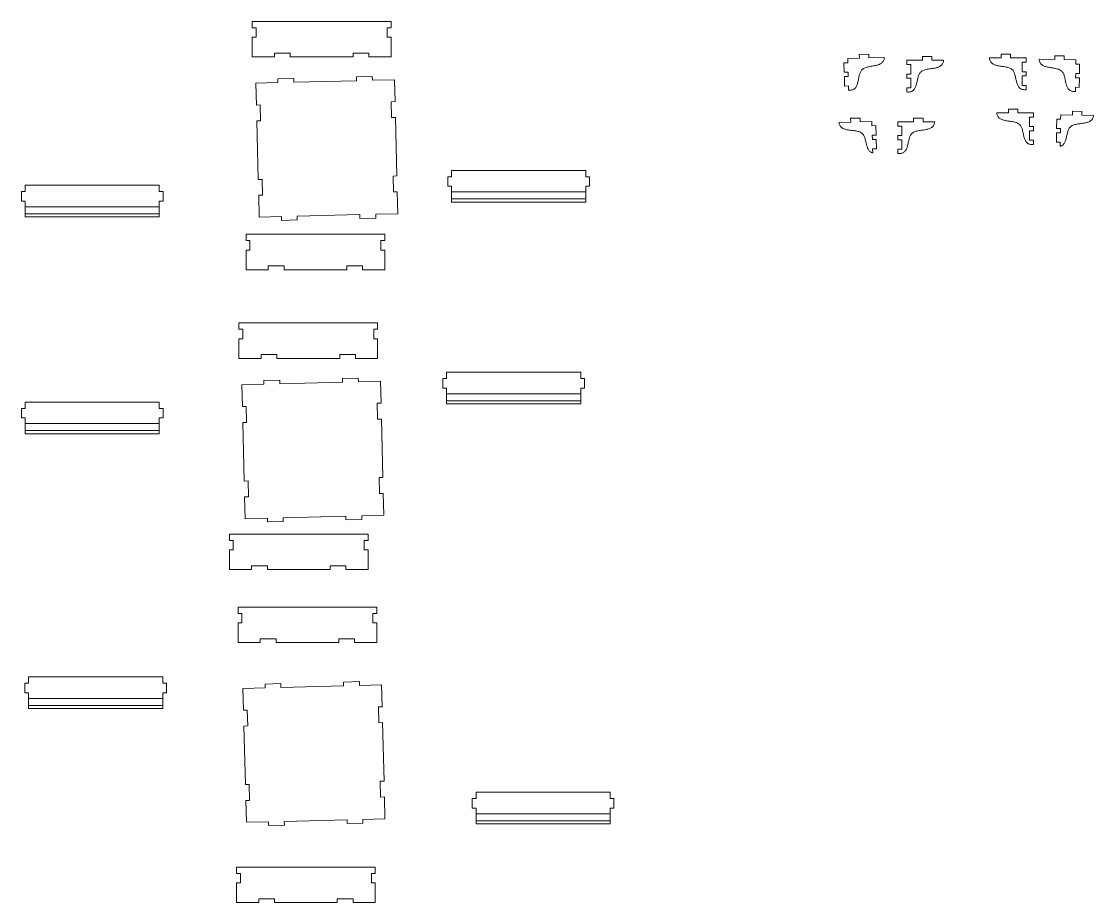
# Model space of a CAD drawing. Header units: millimetres. Extents: x -2066 to 5505, y -2840 to 3131.
# Drawn here: x -2066 to 1317, y -2840 to -58 of the extents above; entities that cross this region are included whole.
import ezdxf

# ---------------------------------------------------------------- set-up
doc = ezdxf.new("R2010")
doc.units = ezdxf.units.MM

msp = doc.modelspace()

# ---------------------------------------------------------------- linework, layer by layer
at = {"color": 7, "linetype": 'Continuous', "lineweight": 15}
for p, q in [((-1337.743, -77.731), (-1337.743, -57.731)), ((-1337.743, -57.731), (-900.143, -57.731)), ((-900.143, -57.731), (-900.143, -77.731)), ((-1325.743, -77.731), (-1337.743, -77.731)), ((-1325.743, -107.731), (-1325.743, -77.731)), ((-912.143, -77.731), (-900.143, -77.731)), ((-912.143, -77.731), (-912.143, -107.731)), ((-1337.743, -169.831), (-1337.743, -107.731)), ((-1325.743, -107.731), (-1337.743, -107.731)), ((-912.143, -107.731), (-900.143, -107.731)), ((-900.143, -107.731), (-900.143, -169.831)), ((-1217.873, -157.831), (-1267.873, -157.831)), ((-1267.873, -157.831), (-1267.873, -169.831)), ((-1217.873, -157.831), (-1217.873, -169.831)), ((-970.013, -157.831), (-1020.013, -157.831)), ((-1020.013, -157.831), (-1020.013, -169.831)), ((-970.013, -157.831), (-970.013, -169.831)), ((577.299, -161.715), (607.287, -160.854)), ((577.643, -173.71), (577.299, -161.715)), ((607.631, -172.849), (607.287, -160.854)), ((776.584, -180.534), (776.584, -168.534)), ((776.584, -168.534), (806.584, -168.534)), ((806.584, -180.534), (806.584, -168.534)), ((1024.898, -173.185), (1024.898, -161.185)), ((1024.898, -161.185), (1054.898, -161.185)), ((1054.898, -173.185), (1054.898, -161.185)), ((1193.983, -177.919), (1194.173, -165.92)), ((1194.173, -165.92), (1224.169, -166.395)), ((1223.979, -178.393), (1224.169, -166.395)), ((-1267.873, -169.831), (-1337.743, -169.831)), ((-1020.013, -169.831), (-1217.873, -169.831)), ((-900.143, -169.831), (-970.013, -169.831)), ((529.157, -188.441), (541.152, -188.097)), ((530.017, -218.429), (529.157, -188.441)), ((540.769, -174.769), (577.643, -173.71)), ((541.152, -188.097), (540.769, -174.769)), ((607.631, -172.849), (656.501, -171.446)), ((727.695, -180.534), (727.695, -193.867)), ((776.584, -180.534), (727.695, -180.534)), ((739.695, -193.867), (727.695, -193.867)), ((739.695, -223.867), (739.695, -193.867)), ((843.474, -180.534), (806.584, -180.534)), ((1024.898, -173.185), (988.009, -173.185)), ((1103.788, -173.185), (1054.898, -173.185)), ((1091.788, -186.519), (1103.788, -186.519)), ((1091.788, -186.519), (1091.788, -216.519)), ((1103.788, -186.519), (1103.788, -173.185)), ((1145.099, -177.145), (1193.983, -177.919)), ((1223.979, -178.393), (1260.864, -178.977)), ((1260.864, -178.977), (1260.653, -192.309)), ((1260.653, -192.309), (1272.651, -192.499)), ((1272.651, -192.499), (1272.176, -222.495)), ((-1009.262, -232.821), (-959.277, -231.565)), ((-1008.96, -244.817), (-1009.262, -232.821)), ((-959.277, -231.565), (-958.976, -243.562)), ((542.012, -218.084), (530.017, -218.429)), ((530.4, -231.757), (542.395, -231.412)), ((531.261, -261.744), (530.4, -231.757)), ((542.395, -231.412), (542.012, -218.084)), ((739.695, -223.867), (727.695, -223.867)), ((727.695, -223.867), (727.695, -237.2)), ((1091.788, -216.519), (1103.788, -216.519)), ((1091.788, -229.852), (1103.788, -229.852)), ((1091.788, -229.852), (1091.788, -259.852)), ((1103.788, -229.852), (1103.788, -216.519)), ((1260.178, -222.305), (1259.967, -235.637)), ((1259.967, -235.637), (1271.965, -235.827)), ((1272.176, -222.495), (1260.178, -222.305)), ((1271.965, -235.827), (1271.49, -265.823)), ((-1256.742, -251.042), (-1326.59, -252.797)), ((-1324.855, -321.868), (-1326.59, -252.797)), ((-1257.044, -239.046), (-1207.059, -237.79)), ((-1256.742, -251.042), (-1257.044, -239.046)), ((-1207.059, -237.79), (-1206.758, -249.786)), ((-1008.96, -244.817), (-1206.758, -249.786)), ((-889.128, -241.807), (-958.976, -243.562)), ((-887.393, -310.878), (-889.128, -241.807)), ((543.256, -261.4), (531.261, -261.744)), ((543.639, -274.728), (543.256, -261.4)), ((739.695, -237.2), (727.695, -237.2)), ((727.695, -267.2), (727.695, -280.534)), ((739.695, -267.2), (727.695, -267.2)), ((739.695, -267.2), (739.695, -237.2)), ((1091.788, -259.852), (1103.788, -259.852)), ((1103.788, -273.185), (1103.788, -259.852)), ((1259.492, -265.633), (1259.281, -278.965)), ((1271.49, -265.823), (1259.492, -265.633)), ((-1324.855, -321.868), (-1312.859, -321.566)), ((-1312.859, -321.566), (-1311.603, -371.551)), ((-899.389, -311.179), (-887.393, -310.878)), ((-898.133, -361.163), (-899.389, -311.179)), ((1048.078, -334.259), (1078.078, -334.259)), ((1048.078, -346.259), (1048.078, -334.259)), ((1078.078, -346.259), (1078.078, -334.259)), ((-1311.603, -371.551), (-1323.599, -371.852)), ((-1318.958, -556.608), (-1323.599, -371.852)), ((-886.137, -360.862), (-898.133, -361.163)), ((-881.496, -545.618), (-886.137, -360.862)), ((549.938, -363.5), (579.926, -362.683)), ((550.264, -375.495), (549.938, -363.5)), ((580.253, -374.679), (579.926, -362.683)), ((748.434, -362.67), (778.434, -362.67)), ((748.434, -374.67), (748.434, -362.67)), ((778.434, -374.67), (778.434, -362.67)), ((1011.188, -346.259), (1048.078, -346.259)), ((1078.078, -346.259), (1126.968, -346.259)), ((1114.968, -359.593), (1114.968, -389.593)), ((1126.968, -359.593), (1114.968, -359.593)), ((1126.968, -346.259), (1126.968, -359.593)), ((1200.158, -395.934), (1200.618, -365.938)), ((1212.616, -366.121), (1200.618, -365.938)), ((1212.821, -352.79), (1212.616, -366.121)), ((1212.821, -352.79), (1249.706, -353.355)), ((1249.706, -353.355), (1249.89, -341.356)), ((1249.89, -341.356), (1279.886, -341.816)), ((1279.702, -353.814), (1279.886, -341.816)), ((1279.702, -353.814), (1316.588, -354.38)), ((513.388, -376.5), (550.264, -375.495)), ((580.253, -374.679), (617.129, -373.674)), ((617.129, -373.674), (617.492, -387.003)), ((617.492, -387.003), (629.488, -386.676)), ((629.488, -386.676), (630.304, -416.665)), ((699.544, -388.003), (699.544, -374.67)), ((699.544, -374.67), (748.434, -374.67)), ((711.544, -388.003), (699.544, -388.003)), ((711.544, -418.003), (711.544, -388.003)), ((778.434, -374.67), (815.323, -374.67)), ((1114.968, -389.593), (1126.968, -389.593)), ((1126.968, -402.926), (1114.968, -402.926)), ((1114.968, -402.926), (1114.968, -432.926)), ((1126.968, -389.593), (1126.968, -402.926)), ((1200.158, -395.934), (1212.157, -396.118)), ((1212.157, -396.118), (1211.952, -409.45)), ((630.304, -416.665), (618.309, -416.992)), ((618.309, -416.992), (618.672, -430.32)), ((618.672, -430.32), (630.667, -429.993)), ((630.667, -429.993), (631.484, -459.982)), ((699.544, -431.337), (699.544, -418.003)), ((699.544, -418.003), (711.544, -418.003)), ((711.544, -431.337), (699.544, -431.337)), ((711.544, -461.337), (711.544, -431.337)), ((1114.968, -432.926), (1126.968, -432.926)), ((1126.968, -432.926), (1126.968, -446.259)), ((1199.494, -439.262), (1199.954, -409.266)), ((1199.494, -439.262), (1211.493, -439.446)), ((1211.952, -409.45), (1199.954, -409.266)), ((1211.493, -439.446), (1211.301, -451.962)), ((631.484, -459.982), (619.489, -460.309)), ((619.489, -460.309), (619.829, -472.821)), ((699.544, -474.67), (699.544, -461.337)), ((699.544, -461.337), (711.544, -461.337)), ((-708.935, -547.945), (-708.935, -527.945)), ((-708.935, -527.945), (-285.935, -527.945)), ((-285.935, -547.945), (-285.935, -527.945)), ((-1318.958, -556.608), (-1306.962, -556.307)), ((-1306.962, -556.307), (-1305.706, -606.291)), ((-893.492, -545.92), (-881.496, -545.618)), ((-892.236, -595.904), (-893.492, -545.92)), ((-720.935, -547.945), (-720.935, -577.945)), ((-708.935, -547.945), (-720.935, -547.945)), ((-273.935, -547.945), (-285.935, -547.945)), ((-273.935, -577.945), (-273.935, -547.945)), ((-2066.223, -595.148), (-2066.223, -625.148)), ((-2054.223, -595.148), (-2066.223, -595.148)), ((-2054.223, -575.148), (-2054.223, -595.148)), ((-1631.223, -575.148), (-2054.223, -575.148)), ((-1631.223, -575.148), (-1631.223, -595.148)), ((-1619.223, -595.148), (-1631.223, -595.148)), ((-1619.223, -625.148), (-1619.223, -595.148)), ((-1305.706, -606.291), (-1317.702, -606.592)), ((-1315.967, -675.663), (-1317.702, -606.592)), ((-880.24, -595.602), (-892.236, -595.904)), ((-878.505, -664.673), (-880.24, -595.602)), ((-720.935, -577.945), (-708.935, -577.945)), ((-708.935, -595.945), (-708.935, -577.945)), ((-708.935, -595.945), (-285.935, -595.945)), ((-708.935, -617.945), (-708.935, -595.945)), ((-285.935, -577.945), (-273.935, -577.945)), ((-285.935, -595.945), (-285.935, -577.945)), ((-285.935, -617.945), (-285.935, -595.945)), ((-2066.223, -625.148), (-2054.223, -625.148)), ((-2054.223, -625.148), (-2054.223, -643.148)), ((-1631.223, -625.148), (-1619.223, -625.148)), ((-1631.223, -625.148), (-1631.223, -643.148)), ((-708.935, -617.945), (-285.935, -617.945)), ((-708.935, -627.945), (-708.935, -617.945)), ((-708.935, -627.945), (-285.935, -627.945)), ((-285.935, -627.945), (-285.935, -617.945)), ((-1631.223, -643.148), (-2054.223, -643.148)), ((-2054.223, -643.148), (-2054.223, -665.148)), ((-1631.223, -665.148), (-2054.223, -665.148)), ((-2054.223, -665.148), (-2054.223, -675.148)), ((-1631.223, -675.148), (-2054.223, -675.148)), ((-1631.223, -643.148), (-1631.223, -665.148)), ((-1631.223, -665.148), (-1631.223, -675.148)), ((-1246.119, -673.909), (-1315.967, -675.663)), ((-1245.818, -685.905), (-1246.119, -673.909)), ((-998.337, -667.684), (-1196.135, -672.653)), ((-1196.135, -672.653), (-1195.833, -684.649)), ((-998.036, -679.68), (-998.337, -667.684)), ((-878.505, -664.673), (-948.353, -666.428)), ((-948.353, -666.428), (-948.052, -678.424)), ((-1195.833, -684.649), (-1245.818, -685.905)), ((-948.052, -678.424), (-998.036, -679.68)), ((-919.78, -729.615), (-1357.38, -729.615)), ((-1357.38, -729.615), (-1357.38, -749.615)), ((-919.78, -749.615), (-919.78, -729.615)), ((-1345.38, -749.615), (-1357.38, -749.615)), ((-1345.38, -779.615), (-1345.38, -749.615)), ((-931.78, -749.615), (-919.78, -749.615)), ((-931.78, -749.615), (-931.78, -779.615)), ((-1357.38, -779.615), (-1357.38, -841.715)), ((-1345.38, -779.615), (-1357.38, -779.615)), ((-931.78, -779.615), (-919.78, -779.615)), ((-919.78, -841.715), (-919.78, -779.615)), ((-1357.38, -841.715), (-1287.51, -841.715)), ((-1287.51, -829.715), (-1287.51, -841.715)), ((-1237.51, -829.715), (-1287.51, -829.715)), ((-1237.51, -829.715), (-1237.51, -841.715)), ((-1237.51, -841.715), (-1039.65, -841.715)), ((-989.65, -829.715), (-1039.65, -829.715)), ((-1039.65, -829.715), (-1039.65, -841.715)), ((-989.65, -829.715), (-989.65, -841.715)), ((-989.65, -841.715), (-919.78, -841.715)), ((-1379.842, -1029.421), (-1379.842, -1009.421)), ((-1379.842, -1009.421), (-942.242, -1009.421)), ((-942.242, -1009.421), (-942.242, -1029.421)), ((-1367.842, -1029.421), (-1379.842, -1029.421)), ((-1367.842, -1059.421), (-1367.842, -1029.421)), ((-954.242, -1029.421), (-942.242, -1029.421)), ((-954.242, -1029.421), (-954.242, -1059.421)), ((-1379.842, -1121.521), (-1379.842, -1059.421)), ((-1367.842, -1059.421), (-1379.842, -1059.421)), ((-954.242, -1059.421), (-942.242, -1059.421)), ((-942.242, -1059.421), (-942.242, -1121.521)), ((-1259.972, -1109.521), (-1309.972, -1109.521)), ((-1309.972, -1109.521), (-1309.972, -1121.521)), ((-1259.972, -1109.521), (-1259.972, -1121.521)), ((-1012.112, -1109.521), (-1062.112, -1109.521)), ((-1062.112, -1109.521), (-1062.112, -1121.521)), ((-1012.112, -1109.521), (-1012.112, -1121.521)), ((-1309.972, -1121.521), (-1379.842, -1121.521)), ((-1062.112, -1121.521), (-1259.972, -1121.521)), ((-942.242, -1121.521), (-1012.112, -1121.521)), ((-1053.463, -1184.932), (-1003.478, -1183.676)), ((-1003.478, -1183.676), (-1003.177, -1195.673)), ((-724.67, -1185.186), (-724.67, -1165.186)), ((-724.67, -1165.186), (-301.67, -1165.186)), ((-301.67, -1185.186), (-301.67, -1165.186)), ((-1300.943, -1203.153), (-1370.791, -1204.908)), ((-1369.056, -1273.979), (-1370.791, -1204.908)), ((-1301.244, -1191.157), (-1251.26, -1189.901)), ((-1300.943, -1203.153), (-1301.244, -1191.157)), ((-1251.26, -1189.901), (-1250.959, -1201.897)), ((-1053.161, -1196.928), (-1250.959, -1201.897)), ((-1053.161, -1196.928), (-1053.463, -1184.932)), ((-933.329, -1193.918), (-1003.177, -1195.673)), ((-931.594, -1262.989), (-933.329, -1193.918)), ((-736.67, -1185.186), (-736.67, -1215.186)), ((-724.67, -1185.186), (-736.67, -1185.186)), ((-736.67, -1215.186), (-724.67, -1215.186)), ((-724.67, -1233.186), (-724.67, -1215.186)), ((-289.67, -1185.186), (-301.67, -1185.186)), ((-301.67, -1215.186), (-289.67, -1215.186)), ((-301.67, -1233.186), (-301.67, -1215.186)), ((-289.67, -1215.186), (-289.67, -1185.186)), ((-724.67, -1233.186), (-301.67, -1233.186)), ((-724.67, -1255.186), (-724.67, -1233.186)), ((-301.67, -1255.186), (-301.67, -1233.186)), ((-2066.223, -1279.593), (-2066.223, -1309.593)), ((-2054.223, -1279.593), (-2066.223, -1279.593)), ((-2054.223, -1259.593), (-2054.223, -1279.593)), ((-1631.223, -1259.593), (-2054.223, -1259.593)), ((-1631.223, -1259.593), (-1631.223, -1279.593)), ((-1619.223, -1279.593), (-1631.223, -1279.593)), ((-1619.223, -1309.593), (-1619.223, -1279.593)), ((-1369.056, -1273.979), (-1357.06, -1273.677)), ((-1357.06, -1273.677), (-1355.804, -1323.662)), ((-943.59, -1263.29), (-931.594, -1262.989)), ((-942.334, -1313.275), (-943.59, -1263.29)), ((-724.67, -1255.186), (-301.67, -1255.186)), ((-724.67, -1265.186), (-724.67, -1255.186)), ((-724.67, -1265.186), (-301.67, -1265.186)), ((-301.67, -1265.186), (-301.67, -1255.186)), ((-2066.223, -1309.593), (-2054.223, -1309.593)), ((-2054.223, -1309.593), (-2054.223, -1327.593)), ((-1631.223, -1309.593), (-1619.223, -1309.593)), ((-1631.223, -1309.593), (-1631.223, -1327.593)), ((-930.338, -1312.973), (-942.334, -1313.275)), ((-925.697, -1497.729), (-930.338, -1312.973)), ((-1631.223, -1327.593), (-2054.223, -1327.593)), ((-2054.223, -1327.593), (-2054.223, -1349.593)), ((-1631.223, -1349.593), (-2054.223, -1349.593)), ((-2054.223, -1349.593), (-2054.223, -1359.593)), ((-1631.223, -1327.593), (-1631.223, -1349.593)), ((-1631.223, -1349.593), (-1631.223, -1359.593)), ((-1355.804, -1323.662), (-1367.8, -1323.963)), ((-1363.159, -1508.719), (-1367.8, -1323.963)), ((-1631.223, -1359.593), (-2054.223, -1359.593)), ((-1363.159, -1508.719), (-1351.163, -1508.418)), ((-1351.163, -1508.418), (-1349.907, -1558.402)), ((-937.693, -1498.031), (-925.697, -1497.729)), ((-936.437, -1548.015), (-937.693, -1498.031)), ((-924.441, -1547.714), (-936.437, -1548.015)), ((-922.706, -1616.785), (-924.441, -1547.714)), ((-1349.907, -1558.402), (-1361.903, -1558.703)), ((-1360.168, -1627.774), (-1361.903, -1558.703)), ((-1042.538, -1619.795), (-1240.336, -1624.764)), ((-1042.237, -1631.791), (-1042.538, -1619.795)), ((-922.706, -1616.785), (-992.554, -1618.539)), ((-992.554, -1618.539), (-992.252, -1630.536)), ((-1290.32, -1626.02), (-1360.168, -1627.774)), ((-1290.019, -1638.016), (-1290.32, -1626.02)), ((-1240.034, -1636.76), (-1290.019, -1638.016)), ((-1240.336, -1624.764), (-1240.034, -1636.76)), ((-992.252, -1630.536), (-1042.237, -1631.791)), ((-1410.149, -1676.179), (-1410.149, -1696.179)), ((-972.549, -1676.179), (-1410.149, -1676.179)), ((-972.549, -1696.179), (-972.549, -1676.179)), ((-1398.149, -1696.179), (-1410.149, -1696.179)), ((-1398.149, -1726.179), (-1398.149, -1696.179)), ((-984.549, -1696.179), (-972.549, -1696.179)), ((-984.549, -1696.179), (-984.549, -1726.179)), ((-1398.149, -1726.179), (-1410.149, -1726.179)), ((-1410.149, -1726.179), (-1410.149, -1788.279)), ((-984.549, -1726.179), (-972.549, -1726.179)), ((-972.549, -1788.279), (-972.549, -1726.179)), ((-1410.149, -1788.279), (-1340.279, -1788.279)), ((-1290.279, -1776.279), (-1340.279, -1776.279)), ((-1340.279, -1776.279), (-1340.279, -1788.279)), ((-1290.279, -1776.279), (-1290.279, -1788.279)), ((-1290.279, -1788.279), (-1092.419, -1788.279)), ((-1042.419, -1776.279), (-1092.419, -1776.279)), ((-1092.419, -1776.279), (-1092.419, -1788.279)), ((-1042.419, -1776.279), (-1042.419, -1788.279)), ((-1042.419, -1788.279), (-972.549, -1788.279)), ((-1382.724, -1926.581), (-1382.724, -1906.581)), ((-1382.724, -1906.581), (-945.124, -1906.581)), ((-1370.724, -1926.581), (-1382.724, -1926.581)), ((-1370.724, -1956.581), (-1370.724, -1926.581)), ((-957.124, -1926.581), (-945.124, -1926.581)), ((-957.124, -1926.581), (-957.124, -1956.581)), ((-945.124, -1906.581), (-945.124, -1926.581)), ((-1382.724, -2018.681), (-1382.724, -1956.581)), ((-1370.724, -1956.581), (-1382.724, -1956.581)), ((-957.124, -1956.581), (-945.124, -1956.581)), ((-945.124, -1956.581), (-945.124, -2018.681)), ((-1312.854, -2018.681), (-1382.724, -2018.681)), ((-1312.854, -2006.681), (-1312.854, -2018.681)), ((-1262.854, -2006.681), (-1312.854, -2006.681)), ((-1262.854, -2006.681), (-1262.854, -2018.681)), ((-1064.994, -2018.681), (-1262.854, -2018.681)), ((-1014.994, -2006.681), (-1064.994, -2006.681)), ((-1064.994, -2006.681), (-1064.994, -2018.681)), ((-1014.994, -2006.681), (-1014.994, -2018.681)), ((-945.124, -2018.681), (-1014.994, -2018.681)), ((-2043.593, -2127.267), (-2043.593, -2147.267)), ((-1620.593, -2127.267), (-2043.593, -2127.267)), ((-1620.593, -2127.267), (-1620.593, -2147.267)), ((-2055.593, -2147.267), (-2055.593, -2177.267)), ((-2043.593, -2147.267), (-2055.593, -2147.267)), ((-1608.593, -2147.267), (-1620.593, -2147.267)), ((-1608.593, -2177.267), (-1608.593, -2147.267)), ((-1297.4, -2161.69), (-1367.248, -2163.445)), ((-1365.512, -2232.516), (-1367.248, -2163.445)), ((-1297.701, -2149.694), (-1247.717, -2148.438)), ((-1297.4, -2161.69), (-1297.701, -2149.694)), ((-1247.717, -2148.438), (-1247.415, -2160.434)), ((-1049.618, -2155.465), (-1247.415, -2160.434)), ((-1049.919, -2143.469), (-999.935, -2142.214)), ((-1049.618, -2155.465), (-1049.919, -2143.469)), ((-999.935, -2142.214), (-999.634, -2154.21)), ((-929.786, -2152.455), (-999.634, -2154.21)), ((-928.051, -2221.526), (-929.786, -2152.455)), ((-2055.593, -2177.267), (-2043.593, -2177.267)), ((-2043.593, -2177.267), (-2043.593, -2195.267)), ((-1620.593, -2195.267), (-2043.593, -2195.267)), ((-2043.593, -2195.267), (-2043.593, -2217.267)), ((-1620.593, -2177.267), (-1608.593, -2177.267)), ((-1620.593, -2177.267), (-1620.593, -2195.267)), ((-1620.593, -2195.267), (-1620.593, -2217.267)), ((-1620.593, -2217.267), (-2043.593, -2217.267)), ((-2043.593, -2217.267), (-2043.593, -2227.267)), ((-1620.593, -2227.267), (-2043.593, -2227.267)), ((-1620.593, -2217.267), (-1620.593, -2227.267)), ((-1365.512, -2232.516), (-1353.516, -2232.214)), ((-1353.516, -2232.214), (-1352.261, -2282.199)), ((-940.047, -2221.827), (-928.051, -2221.526)), ((-938.791, -2271.812), (-940.047, -2221.827)), ((-1352.261, -2282.199), (-1364.257, -2282.5)), ((-1359.615, -2467.256), (-1364.257, -2282.5)), ((-926.795, -2271.51), (-938.791, -2271.812)), ((-922.153, -2456.266), (-926.795, -2271.51)), ((-1359.615, -2467.256), (-1347.619, -2466.955)), ((-1347.619, -2466.955), (-1346.363, -2516.939)), ((-934.15, -2456.568), (-922.153, -2456.266)), ((-932.894, -2506.552), (-934.15, -2456.568)), ((-631.705, -2511.442), (-631.705, -2491.442)), ((-631.705, -2491.442), (-208.705, -2491.442)), ((-208.705, -2511.442), (-208.705, -2491.442)), ((-1346.363, -2516.939), (-1358.36, -2517.24)), ((-1356.625, -2586.311), (-1358.36, -2517.24)), ((-920.898, -2506.251), (-932.894, -2506.552)), ((-919.163, -2575.322), (-920.898, -2506.251)), ((-643.705, -2511.442), (-643.705, -2541.442)), ((-631.705, -2511.442), (-643.705, -2511.442)), ((-196.705, -2511.442), (-208.705, -2511.442)), ((-196.705, -2541.442), (-196.705, -2511.442)), ((-643.705, -2541.442), (-631.705, -2541.442)), ((-631.705, -2559.442), (-631.705, -2541.442)), ((-631.705, -2559.442), (-208.705, -2559.442)), ((-631.705, -2581.442), (-631.705, -2559.442)), ((-208.705, -2541.442), (-196.705, -2541.442)), ((-208.705, -2559.442), (-208.705, -2541.442)), ((-208.705, -2581.442), (-208.705, -2559.442)), ((-1286.777, -2584.557), (-1356.625, -2586.311)), ((-1286.475, -2596.553), (-1286.777, -2584.557)), ((-1236.491, -2595.297), (-1286.475, -2596.553)), ((-1038.995, -2578.332), (-1236.792, -2583.301)), ((-1236.792, -2583.301), (-1236.491, -2595.297)), ((-1038.693, -2590.328), (-1038.995, -2578.332)), ((-988.709, -2589.073), (-1038.693, -2590.328)), ((-919.163, -2575.322), (-989.01, -2577.076)), ((-989.01, -2577.076), (-988.709, -2589.073)), ((-631.705, -2581.442), (-208.705, -2581.442)), ((-631.705, -2591.442), (-631.705, -2581.442)), ((-631.705, -2591.442), (-208.705, -2591.442)), ((-208.705, -2591.442), (-208.705, -2581.442)), ((-949.692, -2727.591), (-1387.292, -2727.591)), ((-1387.292, -2727.591), (-1387.292, -2747.591)), ((-949.692, -2747.591), (-949.692, -2727.591)), ((-1375.292, -2747.591), (-1387.292, -2747.591)), ((-1375.292, -2777.591), (-1375.292, -2747.591)), ((-961.692, -2747.591), (-961.692, -2777.591)), ((-961.692, -2747.591), (-949.692, -2747.591)), ((-1387.292, -2777.591), (-1387.292, -2839.691)), ((-1375.292, -2777.591), (-1387.292, -2777.591)), ((-961.692, -2777.591), (-949.692, -2777.591)), ((-949.692, -2839.691), (-949.692, -2777.591)), ((-1387.292, -2839.691), (-1317.422, -2839.691)), ((-1317.422, -2827.691), (-1317.422, -2839.691)), ((-1267.422, -2827.691), (-1317.422, -2827.691)), ((-1267.422, -2827.691), (-1267.422, -2839.691)), ((-1267.422, -2839.691), (-1069.562, -2839.691)), ((-1019.562, -2827.691), (-1069.562, -2827.691)), ((-1069.562, -2827.691), (-1069.562, -2839.691)), ((-1019.562, -2827.691), (-1019.562, -2839.691)), ((-1019.562, -2839.691), (-949.692, -2839.691))]:
    msp.add_line(p, q, dxfattribs=at)
for points, knots in [([(656.501, -171.446), (656.361, -173.058), (656.097, -176.113), (654.807, -180.352), (652.923, -183.986), (650.465, -187.056), (647.271, -189.836), (643.266, -192.254), (638.478, -194.269), (633.286, -195.852), (627.524, -197.182), (621.29, -198.336), (614.715, -199.445), (608.22, -200.625), (601.969, -202.045), (596.116, -203.873), (590.817, -206.294), (586.407, -209.389), (583.06, -213.21), (580.623, -217.504), (578.753, -222.284), (577.304, -227.443), (576.136, -232.865), (575.115, -238.431), (574.112, -244.021), (572.996, -249.516), (571.636, -254.796), (569.894, -259.746), (567.626, -264.251), (564.859, -267.925), (561.659, -270.736), (558.103, -272.777), (553.898, -274.173), (548.991, -274.905), (545.503, -274.789), (543.639, -274.728)], [0, 0, 0, 0, 0.02816447, 0.05339882, 0.0767498, 0.09920871, 0.12159744, 0.15033091, 0.18044189, 0.21204704, 0.24494276, 0.28360158, 0.32266604, 0.36131976, 0.39879366, 0.43448795, 0.4681469, 0.50011891, 0.52769132, 0.55606806, 0.58584454, 0.61708019, 0.64949138, 0.68259955, 0.71583536, 0.74861854, 0.78043437, 0.81092684, 0.84002841, 0.86813551, 0.89059764, 0.91392743, 0.93918408, 0.96750719, 1, 1, 1, 1]), ([(727.695, -280.534), (729.556, -280.649), (733.04, -280.864), (737.966, -280.273), (742.21, -278.999), (745.822, -277.061), (749.102, -274.343), (751.973, -270.75), (754.369, -266.312), (756.252, -261.414), (757.764, -256.175), (759.037, -250.714), (760.2, -245.155), (761.38, -239.62), (762.704, -234.235), (764.3, -229.12), (766.306, -224.394), (768.865, -220.173), (772.321, -216.449), (776.817, -213.482), (782.183, -211.214), (788.086, -209.554), (794.376, -208.315), (800.902, -207.321), (807.507, -206.402), (813.771, -205.427), (819.569, -204.263), (824.804, -202.83), (829.648, -200.953), (833.72, -198.651), (836.993, -195.963), (839.538, -192.966), (841.526, -189.387), (842.936, -185.187), (843.288, -182.14), (843.474, -180.534)], [0, 0, 0, 0, 0.03249281, 0.06081592, 0.08607257, 0.10940236, 0.13186449, 0.15997159, 0.18907316, 0.21956563, 0.25138146, 0.28416464, 0.31740045, 0.35050862, 0.38291981, 0.41415546, 0.44393194, 0.47230868, 0.49988109, 0.5318531, 0.56551205, 0.60120634, 0.63868024, 0.67733396, 0.71639842, 0.75505724, 0.78795296, 0.81955811, 0.84966909, 0.87840256, 0.90079129, 0.9232502, 0.94660118, 0.97183553, 1, 1, 1, 1]), ([(988.009, -173.185), (988.194, -174.792), (988.546, -177.838), (989.957, -182.039), (991.944, -185.617), (994.489, -188.615), (997.763, -191.303), (1001.835, -193.604), (1006.679, -195.482), (1011.914, -196.914), (1017.712, -198.079), (1023.976, -199.053), (1030.58, -199.973), (1037.106, -200.967), (1043.396, -202.206), (1049.299, -203.865), (1054.666, -206.134), (1059.162, -209.101), (1062.618, -212.824), (1065.176, -217.046), (1067.183, -221.771), (1068.779, -226.887), (1070.103, -232.272), (1071.283, -237.806), (1072.446, -243.366), (1073.719, -248.826), (1075.231, -254.066), (1077.114, -258.964), (1079.51, -263.402), (1082.381, -266.994), (1085.661, -269.712), (1089.273, -271.651), (1093.517, -272.925), (1098.443, -273.516), (1101.927, -273.3), (1103.788, -273.185)], [0, 0, 0, 0, 0.028164472, 0.053398817, 0.076749805, 0.099208713, 0.121597438, 0.150330909, 0.180441893, 0.212047042, 0.244942762, 0.283601582, 0.322666042, 0.361319759, 0.398793659, 0.434487955, 0.468146897, 0.500118906, 0.527691323, 0.55606806, 0.585844537, 0.617080195, 0.649491377, 0.682599552, 0.715835363, 0.748618537, 0.780434371, 0.81092684, 0.840028409, 0.86813551, 0.890597638, 0.913927432, 0.939184079, 0.967507189, 1, 1, 1, 1]), ([(1259.281, -278.965), (1257.418, -279.051), (1253.931, -279.211), (1249.015, -278.542), (1244.792, -277.201), (1241.211, -275.206), (1237.974, -272.436), (1235.161, -268.798), (1232.835, -264.323), (1231.03, -259.396), (1229.602, -254.133), (1228.415, -248.653), (1227.34, -243.076), (1226.248, -237.523), (1225.009, -232.118), (1223.494, -226.978), (1221.563, -222.221), (1219.071, -217.96), (1215.675, -214.182), (1211.226, -211.144), (1205.896, -208.791), (1200.02, -207.039), (1193.751, -205.7), (1187.242, -204.603), (1180.652, -203.579), (1174.405, -202.505), (1168.626, -201.249), (1163.414, -199.734), (1158.6, -197.78), (1154.565, -195.414), (1151.335, -192.675), (1148.838, -189.637), (1146.907, -186.028), (1145.563, -181.806), (1145.259, -178.754), (1145.099, -177.145)], [0, 0, 0, 0, 0.032492811, 0.060815921, 0.086072568, 0.109402362, 0.13186449, 0.159971591, 0.18907316, 0.219565629, 0.251381463, 0.284164637, 0.317400448, 0.350508623, 0.382919805, 0.414155463, 0.44393194, 0.472308677, 0.499881094, 0.531853103, 0.565512045, 0.601206341, 0.638680241, 0.677333958, 0.716398418, 0.755057238, 0.787952958, 0.819558107, 0.849669091, 0.878402562, 0.900791287, 0.923250195, 0.946601183, 0.971835528, 1, 1, 1, 1]), ([(1126.968, -446.259), (1125.106, -446.375), (1121.622, -446.59), (1116.697, -445.999), (1112.453, -444.725), (1108.84, -442.786), (1105.56, -440.068), (1102.69, -436.476), (1100.293, -432.038), (1098.41, -427.14), (1096.899, -421.901), (1095.626, -416.44), (1094.463, -410.88), (1093.283, -405.346), (1091.959, -399.961), (1090.362, -394.845), (1088.356, -390.12), (1085.797, -385.898), (1082.342, -382.175), (1077.845, -379.208), (1072.479, -376.939), (1066.576, -375.28), (1060.286, -374.041), (1053.76, -373.047), (1047.156, -372.127), (1040.891, -371.153), (1035.094, -369.988), (1029.858, -368.556), (1025.014, -366.678), (1020.942, -364.377), (1017.669, -361.689), (1015.124, -358.691), (1013.137, -355.113), (1011.726, -350.912), (1011.374, -347.866), (1011.188, -346.259)], [0, 0, 0, 0, 0.032492811, 0.060815921, 0.086072568, 0.109402362, 0.13186449, 0.159971591, 0.18907316, 0.219565629, 0.251381463, 0.284164637, 0.317400448, 0.350508623, 0.382919805, 0.414155463, 0.44393194, 0.472308677, 0.499881094, 0.531853103, 0.565512045, 0.601206341, 0.638680241, 0.677333958, 0.716398418, 0.755057238, 0.787952958, 0.819558107, 0.849669091, 0.878402562, 0.900791287, 0.923250195, 0.946601183, 0.971835528, 1, 1, 1, 1]), ([(1316.588, -354.38), (1316.377, -355.983), (1315.979, -359.024), (1314.504, -363.202), (1312.462, -366.75), (1309.871, -369.708), (1306.557, -372.345), (1302.45, -374.585), (1297.578, -376.387), (1292.322, -377.739), (1286.507, -378.815), (1280.228, -379.694), (1273.61, -380.512), (1267.07, -381.406), (1260.762, -382.548), (1254.834, -384.117), (1249.434, -386.303), (1244.892, -389.201), (1241.38, -392.871), (1238.757, -397.053), (1236.679, -401.747), (1235.004, -406.837), (1233.598, -412.202), (1232.333, -417.717), (1231.085, -423.258), (1229.728, -428.699), (1228.137, -433.914), (1226.179, -438.783), (1223.715, -443.183), (1220.89, -446.612), (1217.859, -449.094), (1214.778, -450.868), (1212.483, -451.59), (1211.301, -451.962)], [0, 0, 0, 0, 0.03029328, 0.05743497, 0.08255094, 0.1067074, 0.13078838, 0.16169367, 0.19408059, 0.22807462, 0.26345676, 0.30503761, 0.34705475, 0.38863011, 0.42893647, 0.46732872, 0.50353178, 0.53792039, 0.56757687, 0.59809846, 0.63012559, 0.6637222, 0.69858318, 0.73419383, 0.76994177, 0.80520286, 0.8394235, 0.87222074, 0.90352195, 0.93375352, 0.95496306, 0.97679403, 1, 1, 1, 1]), ([(619.829, -472.821), (618.643, -472.464), (616.34, -471.769), (613.238, -470.032), (610.177, -467.586), (607.312, -464.191), (604.795, -459.821), (602.78, -454.975), (601.126, -449.78), (599.705, -444.356), (598.391, -438.83), (597.061, -433.33), (595.591, -427.982), (593.856, -422.912), (591.722, -418.243), (589.049, -414.093), (585.493, -410.465), (580.918, -407.622), (575.491, -405.5), (569.545, -404.002), (563.224, -402.934), (556.674, -402.118), (550.047, -401.379), (543.758, -400.576), (537.931, -399.569), (532.658, -398.28), (527.765, -396.535), (523.632, -394.345), (520.287, -391.747), (517.661, -388.82), (515.577, -385.297), (514.053, -381.136), (513.618, -378.101), (513.388, -376.5)], [0, 0, 0, 0, 0.02320597, 0.04503694, 0.06624648, 0.09647805, 0.12777926, 0.1605765, 0.19479714, 0.23005823, 0.26580617, 0.30141682, 0.3362778, 0.36987441, 0.40190154, 0.43242313, 0.46207961, 0.49646822, 0.53267128, 0.57106353, 0.61136989, 0.65294525, 0.69496239, 0.73654324, 0.77192538, 0.80591941, 0.83830633, 0.86921162, 0.8932926, 0.91744906, 0.94256503, 0.96970672, 1, 1, 1, 1]), ([(815.323, -374.67), (815.138, -376.277), (814.785, -379.323), (813.375, -383.523), (811.387, -387.102), (808.842, -390.1), (805.569, -392.787), (801.497, -395.089), (796.653, -396.966), (791.418, -398.399), (785.62, -399.564), (779.356, -400.538), (772.751, -401.458), (766.225, -402.452), (759.936, -403.691), (754.033, -405.35), (748.666, -407.619), (744.17, -410.586), (740.714, -414.309), (738.155, -418.531), (736.149, -423.256), (734.553, -428.371), (733.229, -433.757), (732.049, -439.291), (730.886, -444.851), (729.613, -450.311), (728.101, -455.55), (726.218, -460.448), (723.822, -464.886), (720.951, -468.479), (717.671, -471.197), (714.059, -473.135), (709.815, -474.41), (704.889, -475.001), (701.405, -474.785), (699.544, -474.67)], [0, 0, 0, 0, 0.028164472, 0.053398817, 0.076749805, 0.099208713, 0.121597438, 0.150330909, 0.180441893, 0.212047042, 0.244942762, 0.283601582, 0.322666042, 0.361319759, 0.398793659, 0.434487955, 0.468146897, 0.500118906, 0.527691323, 0.55606806, 0.585844537, 0.617080195, 0.649491377, 0.682599552, 0.715835363, 0.748618537, 0.780434371, 0.81092684, 0.840028409, 0.86813551, 0.890597638, 0.913927432, 0.939184079, 0.967507189, 1, 1, 1, 1])]:
    msp.add_open_spline(points, degree=3, knots=knots, dxfattribs=at)

doc.saveas('drawing.dxf')
